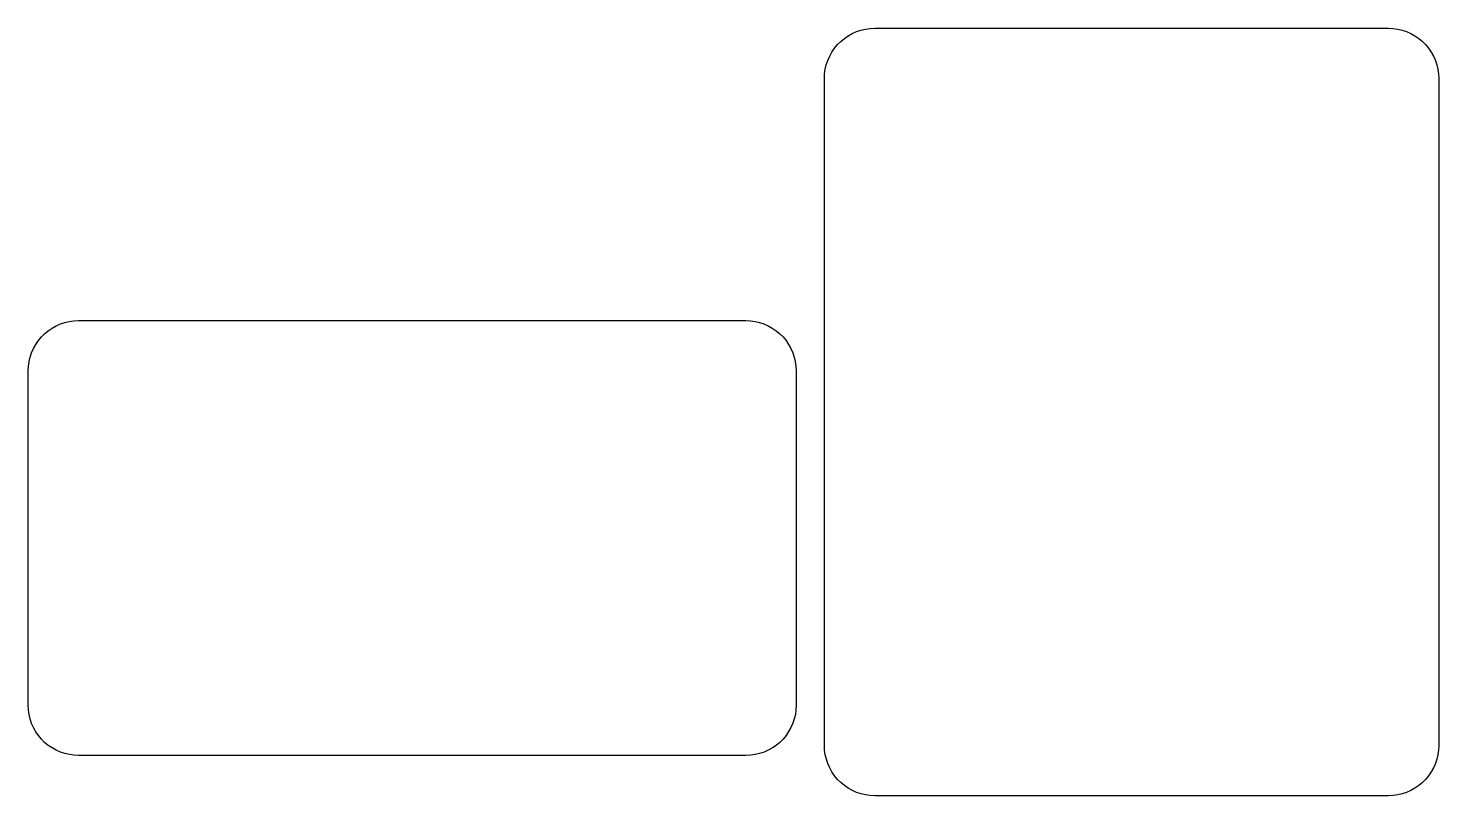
# Model space of a CAD drawing. Extents: x -420 to 280, y 50 to 431.
import ezdxf

# ---------------------------------------------------------------- set-up
doc = ezdxf.new("R2010")
doc.units = 0
doc.header["$MEASUREMENT"] = 0
doc.layers.add('Sketch3', color=7, linetype='Continuous')

msp = doc.modelspace()

# ---------------------------------------------------------------- linework, layer by layer
at = {"layer": 'Sketch3'}
for p, q in [((-15.07, 425.95, 2.99), (-13.17, 427.25, 2.99)), ((-13.17, 427.25, 2.99), (-11.15, 428.38, 2.99)), ((-11.15, 428.38, 2.99), (-9.04, 429.31, 2.99)), ((-9.04, 429.31, 2.99), (-6.85, 430.04, 2.99)), ((-6.85, 430.04, 2.99), (-4.6, 430.57, 2.99)), ((-4.6, 430.57, 2.99), (-2.31, 430.89, 2.99)), ((-2.31, 430.89, 2.99), (-0.01, 431, 2.99)), ((-0.01, 431, 2.99), (253.95, 431, 2.99)), ((253.95, 431, 2.99), (254.8, 431, 2.99)), ((254.8, 431, 2.99), (257.1, 430.89, 2.99)), ((257.1, 430.89, 2.99), (259.39, 430.58, 2.99)), ((259.39, 430.58, 2.99), (261.63, 430.05, 2.99)), ((261.63, 430.05, 2.99), (263.82, 429.31, 2.99)), ((263.82, 429.31, 2.99), (265.94, 428.38, 2.99)), ((265.94, 428.38, 2.99), (267.95, 427.26, 2.99)), ((267.95, 427.26, 2.99), (269.86, 425.95, 2.99)), ((-21.26, 419.15, 2.99), (-19.95, 421.06, 2.99)), ((-19.95, 421.06, 2.99), (-18.48, 422.84, 2.99)), ((-18.48, 422.84, 2.99), (-16.85, 424.47, 2.99)), ((-16.85, 424.47, 2.99), (-15.07, 425.95, 2.99)), ((269.86, 425.95, 2.99), (271.64, 424.48, 2.99)), ((271.64, 424.48, 2.99), (273.27, 422.85, 2.99)), ((273.27, 422.85, 2.99), (274.75, 421.07, 2.99)), ((274.75, 421.07, 2.99), (276.05, 419.17, 2.99)), ((-24.05, 412.83, 2.99), (-23.31, 415.02, 2.99)), ((-23.31, 415.02, 2.99), (-22.38, 417.14, 2.99)), ((-22.38, 417.14, 2.99), (-21.26, 419.15, 2.99)), ((276.05, 419.17, 2.99), (277.18, 417.15, 2.99)), ((277.18, 417.15, 2.99), (278.11, 415.04, 2.99)), ((278.11, 415.04, 2.99), (278.84, 412.85, 2.99)), ((-25, 406, 2.99), (-24.89, 408.3, 2.99)), ((-25, 404.9, 2.99), (-25, 406, 2.99)), ((-24.89, 408.3, 2.99), (-24.58, 410.59, 2.99)), ((-24.58, 410.59, 2.99), (-24.05, 412.83, 2.99)), ((278.84, 412.85, 2.99), (279.37, 410.6, 2.99)), ((279.37, 410.6, 2.99), (279.69, 408.31, 2.99)), ((279.69, 408.31, 2.99), (279.8, 406.01, 2.99)), ((279.8, 406.01, 2.99), (279.8, 76.1, 2.99)), ((-25, 74.99, 2.99), (-25, 404.9, 2.99)), ((-411.85, 279.37, 2.99), (-410.07, 280.85, 2.99)), ((-410.07, 280.85, 2.99), (-408.17, 282.15, 2.99)), ((-408.17, 282.15, 2.99), (-406.15, 283.28, 2.99)), ((-406.15, 283.28, 2.99), (-404.04, 284.21, 2.99)), ((-404.04, 284.21, 2.99), (-401.85, 284.94, 2.99)), ((-401.85, 284.94, 2.99), (-399.6, 285.47, 2.99)), ((-399.6, 285.47, 2.99), (-397.31, 285.79, 2.99)), ((-397.31, 285.79, 2.99), (-395.01, 285.9, 2.99)), ((-395.01, 285.9, 2.99), (-65.1, 285.9, 2.99)), ((-65.1, 285.9, 2.99), (-64, 285.9, 2.99)), ((-64, 285.9, 2.99), (-61.7, 285.79, 2.99)), ((-61.7, 285.79, 2.99), (-59.41, 285.48, 2.99)), ((-59.41, 285.48, 2.99), (-57.17, 284.95, 2.99)), ((-57.17, 284.95, 2.99), (-54.98, 284.21, 2.99)), ((-54.98, 284.21, 2.99), (-52.86, 283.28, 2.99)), ((-52.86, 283.28, 2.99), (-50.85, 282.16, 2.99)), ((-50.85, 282.16, 2.99), (-48.94, 280.85, 2.99)), ((-48.94, 280.85, 2.99), (-47.16, 279.38, 2.99)), ((-417.38, 272.04, 2.99), (-416.26, 274.05, 2.99)), ((-416.26, 274.05, 2.99), (-414.95, 275.96, 2.99)), ((-414.95, 275.96, 2.99), (-413.48, 277.74, 2.99)), ((-413.48, 277.74, 2.99), (-411.85, 279.37, 2.99)), ((-47.16, 279.38, 2.99), (-45.53, 277.75, 2.99)), ((-45.53, 277.75, 2.99), (-44.05, 275.97, 2.99)), ((-44.05, 275.97, 2.99), (-42.75, 274.07, 2.99)), ((-42.75, 274.07, 2.99), (-41.62, 272.05, 2.99)), ((-419.58, 265.49, 2.99), (-419.05, 267.73, 2.99)), ((-419.05, 267.73, 2.99), (-418.31, 269.92, 2.99)), ((-418.31, 269.92, 2.99), (-417.38, 272.04, 2.99)), ((-41.62, 272.05, 2.99), (-40.69, 269.94, 2.99)), ((-40.69, 269.94, 2.99), (-39.96, 267.75, 2.99)), ((-39.96, 267.75, 2.99), (-39.43, 265.5, 2.99)), ((-420, 260.9, 2.99), (-419.89, 263.2, 2.99)), ((-420, 260.35, 2.99), (-420, 260.9, 2.99)), ((-420, 94.99, 2.99), (-420, 260.35, 2.99)), ((-419.89, 263.2, 2.99), (-419.58, 265.49, 2.99)), ((-39.43, 265.5, 2.99), (-39.11, 263.21, 2.99)), ((-39.11, 263.21, 2.99), (-39, 260.91, 2.99)), ((-39, 260.91, 2.99), (-39, 95.55, 2.99)), ((-419.89, 92.69, 2.99), (-420, 94.99, 2.99)), ((-419.57, 90.4, 2.99), (-419.89, 92.69, 2.99)), ((-39.11, 92.7, 2.99), (-39.42, 90.41, 2.99)), ((-39, 95, 2.99), (-39.11, 92.7, 2.99)), ((-39, 95.55, 2.99), (-39, 95, 2.99)), ((-419.04, 88.15, 2.99), (-419.57, 90.4, 2.99)), ((-418.31, 85.96, 2.99), (-419.04, 88.15, 2.99)), ((-417.38, 83.85, 2.99), (-418.31, 85.96, 2.99)), ((-40.69, 85.98, 2.99), (-41.62, 83.86, 2.99)), ((-39.95, 88.17, 2.99), (-40.69, 85.98, 2.99)), ((-39.42, 90.41, 2.99), (-39.95, 88.17, 2.99)), ((-416.25, 81.83, 2.99), (-417.38, 83.85, 2.99)), ((-414.95, 79.93, 2.99), (-416.25, 81.83, 2.99)), ((-413.47, 78.15, 2.99), (-414.95, 79.93, 2.99)), ((-411.84, 76.52, 2.99), (-413.47, 78.15, 2.99)), ((-45.52, 78.16, 2.99), (-47.15, 76.53, 2.99)), ((-44.05, 79.94, 2.99), (-45.52, 78.16, 2.99)), ((-42.74, 81.85, 2.99), (-44.05, 79.94, 2.99)), ((-41.62, 83.86, 2.99), (-42.74, 81.85, 2.99)), ((-410.06, 75.05, 2.99), (-411.84, 76.52, 2.99)), ((-408.15, 73.74, 2.99), (-410.06, 75.05, 2.99)), ((-406.14, 72.62, 2.99), (-408.15, 73.74, 2.99)), ((-404.02, 71.69, 2.99), (-406.14, 72.62, 2.99)), ((-401.83, 70.95, 2.99), (-404.02, 71.69, 2.99)), ((-399.59, 70.42, 2.99), (-401.83, 70.95, 2.99)), ((-397.3, 70.11, 2.99), (-399.59, 70.42, 2.99)), ((-395, 70, 2.99), (-397.3, 70.11, 2.99)), ((-393.9, 70, 2.99), (-395, 70, 2.99)), ((-63.99, 70, 2.99), (-393.9, 70, 2.99)), ((-61.69, 70.11, 2.99), (-63.99, 70, 2.99)), ((-59.4, 70.43, 2.99), (-61.69, 70.11, 2.99)), ((-57.15, 70.96, 2.99), (-59.4, 70.43, 2.99)), ((-54.96, 71.69, 2.99), (-57.15, 70.96, 2.99)), ((-52.85, 72.62, 2.99), (-54.96, 71.69, 2.99)), ((-50.83, 73.75, 2.99), (-52.85, 72.62, 2.99)), ((-48.93, 75.05, 2.99), (-50.83, 73.75, 2.99)), ((-47.15, 76.53, 2.99), (-48.93, 75.05, 2.99)), ((-24.89, 72.69, 2.99), (-25, 74.99, 2.99)), ((-24.57, 70.4, 2.99), (-24.89, 72.69, 2.99)), ((-24.04, 68.15, 2.99), (-24.57, 70.4, 2.99)), ((279.38, 70.41, 2.99), (278.85, 68.17, 2.99)), ((279.69, 72.7, 2.99), (279.38, 70.41, 2.99)), ((279.8, 75, 2.99), (279.69, 72.7, 2.99)), ((279.8, 76.1, 2.99), (279.8, 75, 2.99)), ((-23.31, 65.96, 2.99), (-24.04, 68.15, 2.99)), ((-22.38, 63.85, 2.99), (-23.31, 65.96, 2.99)), ((-21.25, 61.83, 2.99), (-22.38, 63.85, 2.99)), ((277.18, 63.86, 2.99), (276.06, 61.85, 2.99)), ((278.11, 65.98, 2.99), (277.18, 63.86, 2.99)), ((278.85, 68.17, 2.99), (278.11, 65.98, 2.99)), ((-19.95, 59.93, 2.99), (-21.25, 61.83, 2.99)), ((-18.47, 58.15, 2.99), (-19.95, 59.93, 2.99)), ((-16.84, 56.52, 2.99), (-18.47, 58.15, 2.99)), ((-15.06, 55.05, 2.99), (-16.84, 56.52, 2.99)), ((271.65, 56.53, 2.99), (269.87, 55.05, 2.99)), ((273.28, 58.16, 2.99), (271.65, 56.53, 2.99)), ((274.75, 59.94, 2.99), (273.28, 58.16, 2.99)), ((276.06, 61.85, 2.99), (274.75, 59.94, 2.99)), ((-13.15, 53.74, 2.99), (-15.06, 55.05, 2.99)), ((-11.14, 52.62, 2.99), (-13.15, 53.74, 2.99)), ((-9.02, 51.69, 2.99), (-11.14, 52.62, 2.99)), ((-6.83, 50.95, 2.99), (-9.02, 51.69, 2.99)), ((-4.59, 50.42, 2.99), (-6.83, 50.95, 2.99)), ((-2.3, 50.11, 2.99), (-4.59, 50.42, 2.99)), ((0, 50, 2.99), (-2.3, 50.11, 2.99)), ((0.85, 50, 2.99), (0, 50, 2.99)), ((254.81, 50, 2.99), (0.85, 50, 2.99)), ((257.11, 50.11, 2.99), (254.81, 50, 2.99)), ((259.4, 50.43, 2.99), (257.11, 50.11, 2.99)), ((261.65, 50.96, 2.99), (259.4, 50.43, 2.99)), ((263.84, 51.69, 2.99), (261.65, 50.96, 2.99)), ((265.95, 52.62, 2.99), (263.84, 51.69, 2.99)), ((267.97, 53.75, 2.99), (265.95, 52.62, 2.99)), ((269.87, 55.05, 2.99), (267.97, 53.75, 2.99))]:
    msp.add_line(p, q, dxfattribs=at)

doc.saveas('drawing.dxf')
